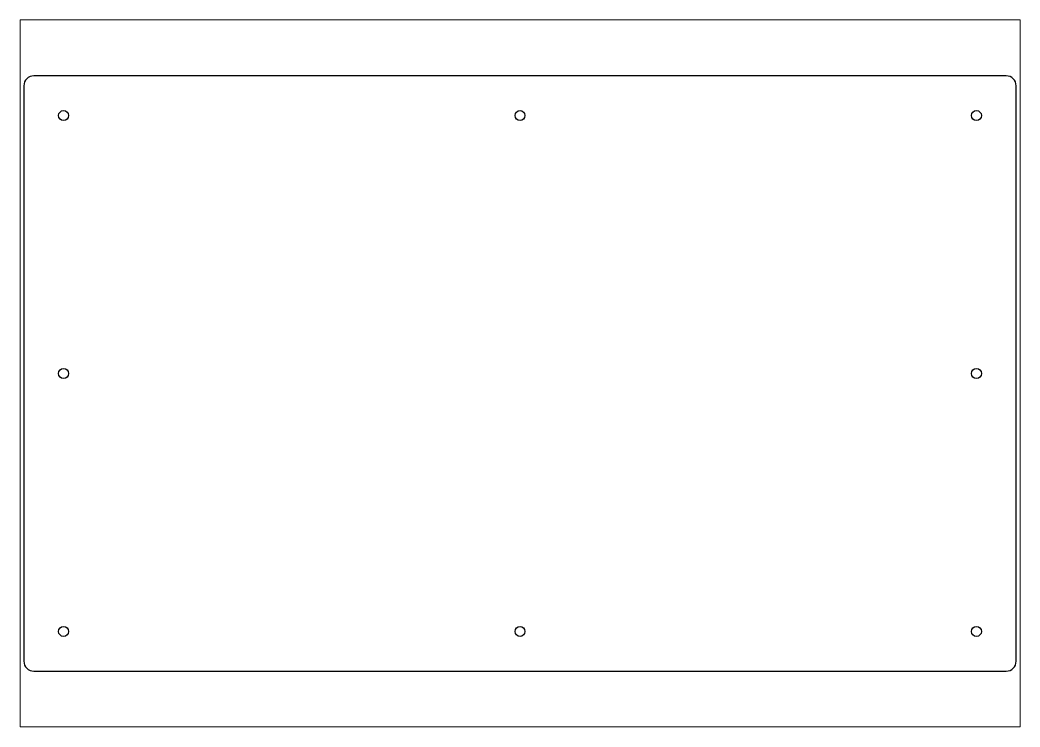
# Paper-space layout '布局1' of a CAD drawing. Extents: x 1.17 to 10.52, y 0.83 to 7.44.
# The model-space entities are those that its viewports show. They can reach past a viewport. Long polylines and large blocks are cut down to what shows.
import ezdxf

# ---------------------------------------------------------------- set-up
doc = ezdxf.new("R2010")
doc.units = 0
doc.header["$MEASUREMENT"] = 0
doc.layers.get('0').update_dxf_attribs({"linetype": 'CONTINUOUS'})

msp = doc.modelspace()

# ---------------------------------------------------------------- linework, layer by layer
at = {"color": 0}
msp.add_lwpolyline([(-35, -40), (455, -40, 0.414214), (460, -35), (460, 255, 0.414214), (455, 260), (-35, 260, 0.414214), (-40, 255), (-40, -35, 0.414214)], format="xyb", close=True, dxfattribs=at)
for centre in [(-20, 240), (210, 240), (440, 240), (-20, 110), (440, 110), (-20, -20), (210, -20), (440, -20)]:
    msp.add_circle(centre, 2.5, dxfattribs=at)

psp = doc.layouts.new('布局1')

# ---------------------------------------------------------------- viewports
at = {"layer": '0', "linetype": 'Continuous'}
psp.add_viewport(center=(5.8467, 4.1342), size=(9.3547, 6.614667), view_center_point=(210, 110), view_height=356.311159, dxfattribs=at)

doc.saveas('drawing.dxf')
